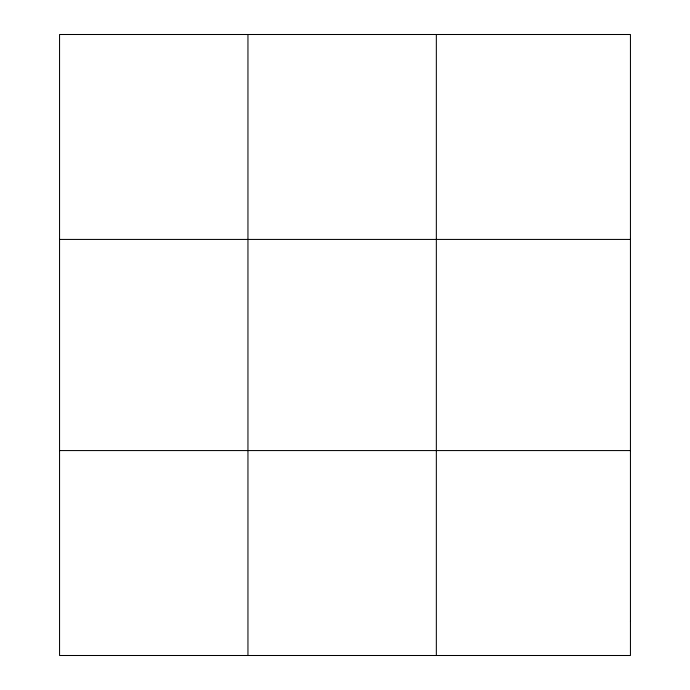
<?xml version="1.0" encoding="UTF-8"?>
<svg xmlns="http://www.w3.org/2000/svg" width="690" height="690" viewBox="0 0 690 690"><rect width="100%" height="100%" fill="white"/><g stroke="black" fill="none" stroke-linecap="round" stroke-linejoin="round"><path stroke-width="1.03" d="M247.952 655.5L247.952 34.5M436.339 655.5L436.339 34.5M59.556 239.43L630.444 239.43M59.556 450.57L630.444 450.57M630.444 621.345L630.444 655.5L59.556 655.5L59.556 34.5L630.444 34.5L630.444 621.345"/></g></svg>
